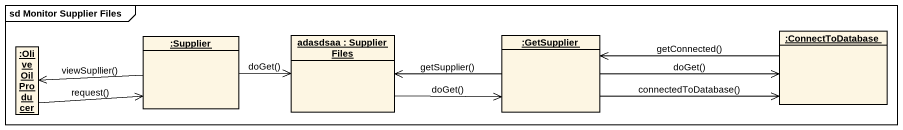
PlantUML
@startuml
mainframe sd Monitor Supplier Files
hide circle
hide empty members
object ":Olive Oil Producer" as Olive_Oil_Producer
object ":Supplier" as Supplier
object "adasdsaa : Supplier Files" as adasdsaa
object ":GetSupplier" as GetSupplier
object ":ConnectToDatabase" as ConnectToDatabase
Olive_Oil_Producer -right-> Supplier : request()
Supplier -left-> Olive_Oil_Producer : viewSupllier()
Supplier -right-> adasdsaa : doGet()
adasdsaa -right-> GetSupplier : doGet()
GetSupplier -left-> adasdsaa : getSupplier()
GetSupplier -right-> ConnectToDatabase : doGet()
GetSupplier -right-> ConnectToDatabase : connectedToDatabase()
ConnectToDatabase -left-> GetSupplier : getConnected()
@enduml
